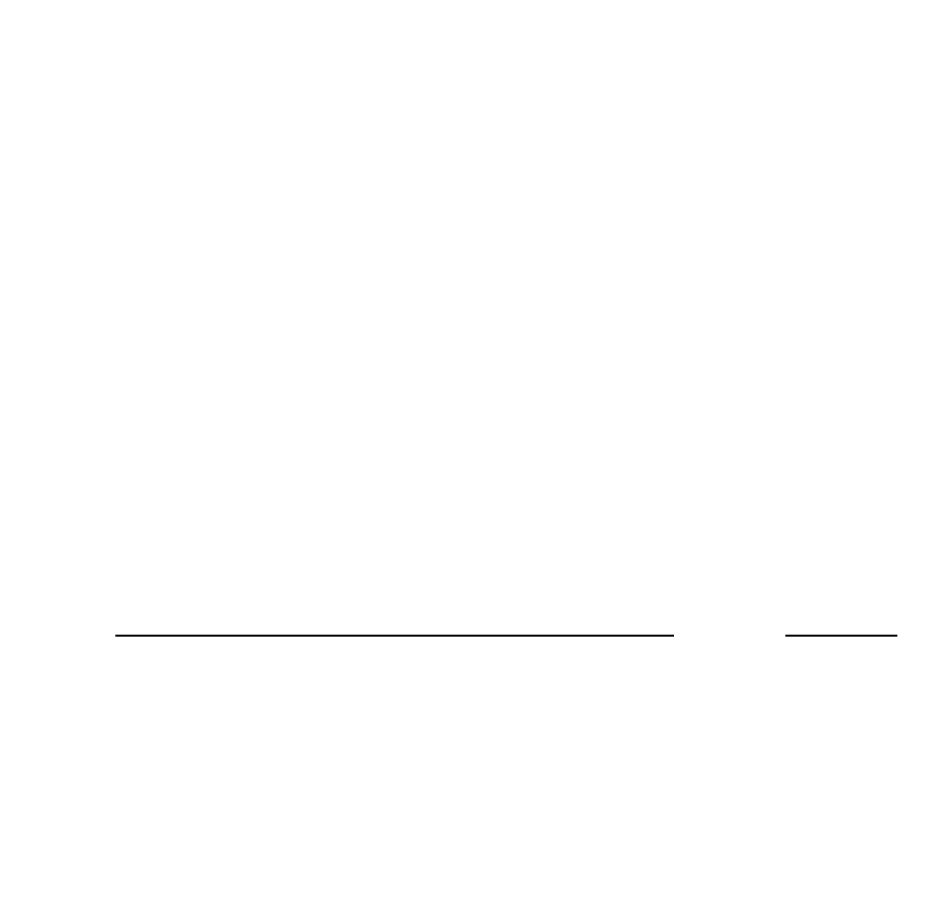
# Model space of a CAD drawing. Header units: millimetres. Extents: x -9318 to 9016603, y 0 to 838141.
# Drawn here: x 79661 to 81663, y 199453 to 201400 of the extents above; entities that cross this region are included whole.
import ezdxf
from ezdxf import colors
from ezdxf.entities.mleader import LeaderData, LeaderLine
from ezdxf.math import Vec2, Vec3

# ---------------------------------------------------------------- set-up
doc = ezdxf.new("R2010")
doc.units = ezdxf.units.MM
doc.linetypes.add('CENTER', pattern=[2, 1.25, -0.25, 0.25, -0.25])
doc.styles.add('ISOCPEUR', font='isocpeur.ttf', dxfattribs={"width": 0.7})

# ---------------------------------------------------------------- blocks, each defined once
blk = doc.blocks.new('_DotSmall')
at = {"color": 8, "linetype": 'ByBlock', "const_width": 0.5}
blk.add_lwpolyline([(-0.0625, 0, 1), (0.0625, 0, 1)], format="xyb", close=True, dxfattribs=at)

msp = doc.modelspace()

# ---------------------------------------------------------------- linework, layer by layer
at = {"linetype": 'CENTER', "ltscale": 1000}
msp.add_line((79879.48, 200017.96), (135653.22, 200007.96), dxfattribs=at)

# ---------------------------------------------------------------- leaders
ml = msp.add_multileader_mtext('Standard')
ml.set_content('+13,200', color=8, style='ISOCPEUR')
ml.set_leader_properties(color=8, linetype='Continuous', lineweight=-1)
ml.set_arrow_properties(name='DOTSMALL')
ml.build(insert=Vec2(0, 0))
ml.multileader.update_dxf_attribs({"has_text_frame": 1, "text_left_attachment_type": 4, "text_right_attachment_type": 4, "dogleg_length": 100, "arrow_head_size": 180})
ctx = ml.context
ctx.base_point, ctx.char_height, ctx.arrow_head_size, ctx.landing_gap_size, ctx.plane_origin = Vec3(93068.63, 826103.47), 250, 180, 50, Vec3(90907.41, 825512.23)
ctx.left_attachment, ctx.right_attachment = 4, 4
notes = []
notes.append((ctx, [(0, (0, 0, 0), (0, 0), (1, 0), 1, [])]))
ctx.mtext.insert, ctx.mtext.width, ctx.mtext.line_spacing_style, ctx.mtext.flow_direction = Vec3(93118.63, 826436.81), 852.697, 2, 5
ml = msp.add_multileader_mtext('Standard')
ml.set_content('+11,550', color=8, style='ISOCPEUR')
ml.set_leader_properties(color=8, linetype='Continuous', lineweight=-1)
ml.set_arrow_properties(name='DOTSMALL')
ml.build(insert=Vec2(0, 0))
ml.multileader.update_dxf_attribs({"has_text_frame": 1, "text_left_attachment_type": 4, "text_right_attachment_type": 4, "dogleg_length": 100, "arrow_head_size": 180})
ctx = ml.context
ctx.base_point, ctx.char_height, ctx.arrow_head_size, ctx.landing_gap_size, ctx.plane_origin = Vec3(88068.63, 825358.47), 250, 180, 50, Vec3(85907.41, 824767.23)
ctx.left_attachment, ctx.right_attachment = 4, 4
notes.append((ctx, [(0, (0, 0, 0), (0, 0), (1, 0), 1, [])]))
ctx.mtext.insert, ctx.mtext.width, ctx.mtext.line_spacing_style, ctx.mtext.flow_direction = Vec3(88118.63, 825691.81), 852.697, 2, 5
ml = msp.add_multileader_mtext('Standard')
ml.set_content('+13,700', color=8, style='ISOCPEUR')
ml.set_leader_properties(color=8, linetype='Continuous', lineweight=-1)
ml.set_arrow_properties(name='DOTSMALL')
ml.build(insert=Vec2(0, 0))
ml.multileader.update_dxf_attribs({"has_text_frame": 1, "text_left_attachment_type": 4, "text_right_attachment_type": 4, "dogleg_length": 100, "arrow_head_size": 180})
ctx = ml.context
ctx.base_point, ctx.char_height, ctx.arrow_head_size, ctx.landing_gap_size, ctx.plane_origin = Vec3(118053.07, 658154.33), 250, 180, 50, Vec3(117803.7, 657493.51)
ctx.left_attachment, ctx.right_attachment = 4, 4
notes.append((ctx, [(0, (0, 0, 0), (0, 0), (1, 0), 1, [])]))
ctx.mtext.insert, ctx.mtext.width, ctx.mtext.line_spacing_style, ctx.mtext.flow_direction = Vec3(118103.07, 658487.66), 852.697, 2, 5
ml = msp.add_multileader_mtext('Standard')
ml.set_content('+13,700', color=8, style='ISOCPEUR')
ml.set_leader_properties(color=8, linetype='Continuous', lineweight=-1)
ml.set_arrow_properties(name='DOTSMALL')
ml.build(insert=Vec2(0, 0))
ml.multileader.update_dxf_attribs({"has_text_frame": 1, "text_left_attachment_type": 4, "text_right_attachment_type": 4, "dogleg_length": 100, "arrow_head_size": 180})
ctx = ml.context
ctx.base_point, ctx.char_height, ctx.arrow_head_size, ctx.landing_gap_size, ctx.plane_origin = Vec3(79585.57, 658000.47), 250, 180, 50, Vec3(77424.36, 657409.23)
ctx.left_attachment, ctx.right_attachment = 4, 4
notes.append((ctx, [(0, (0, 0, 0), (0, 0), (1, 0), 1, [])]))
ctx.mtext.insert, ctx.mtext.width, ctx.mtext.line_spacing_style, ctx.mtext.flow_direction = Vec3(79635.57, 658333.81), 852.697, 2, 5
ml = msp.add_multileader_mtext('Standard')
ml.set_content('+15,850', color=8, style='ISOCPEUR')
ml.set_leader_properties(color=8, linetype='Continuous', lineweight=-1)
ml.set_arrow_properties(name='DOTSMALL')
ml.build(insert=Vec2(0, 0))
ml.multileader.update_dxf_attribs({"has_text_frame": 1, "text_left_attachment_type": 4, "text_right_attachment_type": 4, "dogleg_length": 100, "arrow_head_size": 180})
ctx = ml.context
ctx.base_point, ctx.char_height, ctx.arrow_head_size, ctx.landing_gap_size, ctx.plane_origin = Vec3(116043.29, 652621.27), 250, 180, 50, Vec3(116522.41, 649668.82)
ctx.left_attachment, ctx.right_attachment = 4, 4
notes.append((ctx, [(0, (0, 0, 0), (0, 0), (1, 0), 1, [])]))
ctx.mtext.insert, ctx.mtext.width, ctx.mtext.line_spacing_style, ctx.mtext.flow_direction = Vec3(116093.29, 652954.61), 852.697, 2, 5
ml = msp.add_multileader_mtext('Standard')
ml.set_content('+9,800', color=8, style='ISOCPEUR')
ml.set_leader_properties(color=8, linetype='Continuous', lineweight=-1)
ml.set_arrow_properties(name='DOTSMALL')
ml.build(insert=Vec2(0, 0))
ml.multileader.update_dxf_attribs({"has_text_frame": 1, "text_left_attachment_type": 4, "text_right_attachment_type": 4, "dogleg_length": 100, "arrow_head_size": 180})
ctx = ml.context
ctx.base_point, ctx.char_height, ctx.arrow_head_size, ctx.landing_gap_size, ctx.plane_origin = Vec3(118053.07, 538154.33), 250, 180, 50, Vec3(117803.7, 537493.51)
ctx.left_attachment, ctx.right_attachment = 4, 4
notes.append((ctx, [(0, (0, 0, 0), (0, 0), (1, 0), 1, [])]))
ctx.mtext.insert, ctx.mtext.width, ctx.mtext.line_spacing_style, ctx.mtext.flow_direction = Vec3(118103.07, 538487.66), 852.697, 2, 5
ml = msp.add_multileader_mtext('Standard')
ml.set_content('+9,800', color=8, style='ISOCPEUR')
ml.set_leader_properties(color=8, linetype='Continuous', lineweight=-1)
ml.set_arrow_properties(name='DOTSMALL')
ml.build(insert=Vec2(0, 0))
ml.multileader.update_dxf_attribs({"has_text_frame": 1, "text_left_attachment_type": 4, "text_right_attachment_type": 4, "dogleg_length": 100, "arrow_head_size": 180})
ctx = ml.context
ctx.base_point, ctx.char_height, ctx.arrow_head_size, ctx.landing_gap_size, ctx.plane_origin = Vec3(79585.57, 538000.47), 250, 180, 50, Vec3(77424.36, 537409.23)
ctx.left_attachment, ctx.right_attachment = 4, 4
notes.append((ctx, [(0, (0, 0, 0), (0, 0), (1, 0), 1, [])]))
ctx.mtext.insert, ctx.mtext.width, ctx.mtext.line_spacing_style, ctx.mtext.flow_direction = Vec3(79635.57, 538333.81), 852.697, 2, 5
ml = msp.add_multileader_mtext('Standard')
ml.set_content('+11,750', color=8, style='ISOCPEUR')
ml.set_leader_properties(color=8, linetype='Continuous', lineweight=-1)
ml.set_arrow_properties(name='DOTSMALL')
ml.build(insert=Vec2(0, 0))
ml.multileader.update_dxf_attribs({"has_text_frame": 1, "text_left_attachment_type": 4, "text_right_attachment_type": 4, "dogleg_length": 100, "arrow_head_size": 180})
ctx = ml.context
ctx.base_point, ctx.char_height, ctx.arrow_head_size, ctx.landing_gap_size, ctx.plane_origin = Vec3(116043.29, 532621.27), 250, 180, 50, Vec3(116522.41, 529668.82)
ctx.left_attachment, ctx.right_attachment = 4, 4
notes.append((ctx, [(0, (0, 0, 0), (0, 0), (1, 0), 1, [])]))
ctx.mtext.insert, ctx.mtext.width, ctx.mtext.line_spacing_style, ctx.mtext.flow_direction = Vec3(116093.29, 532954.61), 852.697, 2, 5
ml = msp.add_multileader_mtext('Standard')
ml.set_content('+7,850', color=8, style='ISOCPEUR')
ml.set_leader_properties(color=8, linetype='Continuous', lineweight=-1)
ml.set_arrow_properties(name='DOTSMALL')
ml.build(insert=Vec2(0, 0))
ml.multileader.update_dxf_attribs({"has_text_frame": 1, "text_left_attachment_type": 4, "text_right_attachment_type": 4, "dogleg_length": 100, "arrow_head_size": 180})
ctx = ml.context
ctx.base_point, ctx.char_height, ctx.arrow_head_size, ctx.landing_gap_size, ctx.plane_origin = Vec3(82569.71, 434646.78), 250, 180, 50, Vec3(82488.32, 433379.22)
ctx.left_attachment, ctx.right_attachment = 4, 4
notes.append((ctx, [(0, (0, 0, 0), (0, 0), (1, 0), 1, [])]))
ctx.mtext.insert, ctx.mtext.width, ctx.mtext.line_spacing_style, ctx.mtext.flow_direction = Vec3(82619.71, 434980.11), 595.5678, 2, 5
for ctx, leaders in notes:
    for number, flags, end, landing, length, lines in leaders:
        leader = LeaderData()
        leader.index, (leader.has_last_leader_line, leader.has_dogleg_vector, leader.attachment_direction) = number, flags
        leader.last_leader_point, leader.dogleg_vector, leader.dogleg_length = Vec3(end), Vec3(landing), length
        for number, points, colour, breaks in lines:
            line = LeaderLine()
            line.index, line.vertices, line.color, line.breaks = number, Vec3.list(points), colors.encode_raw_color(colour), breaks
            leader.lines.append(line)
        ctx.leaders.append(leader)

doc.saveas('drawing.dxf')
